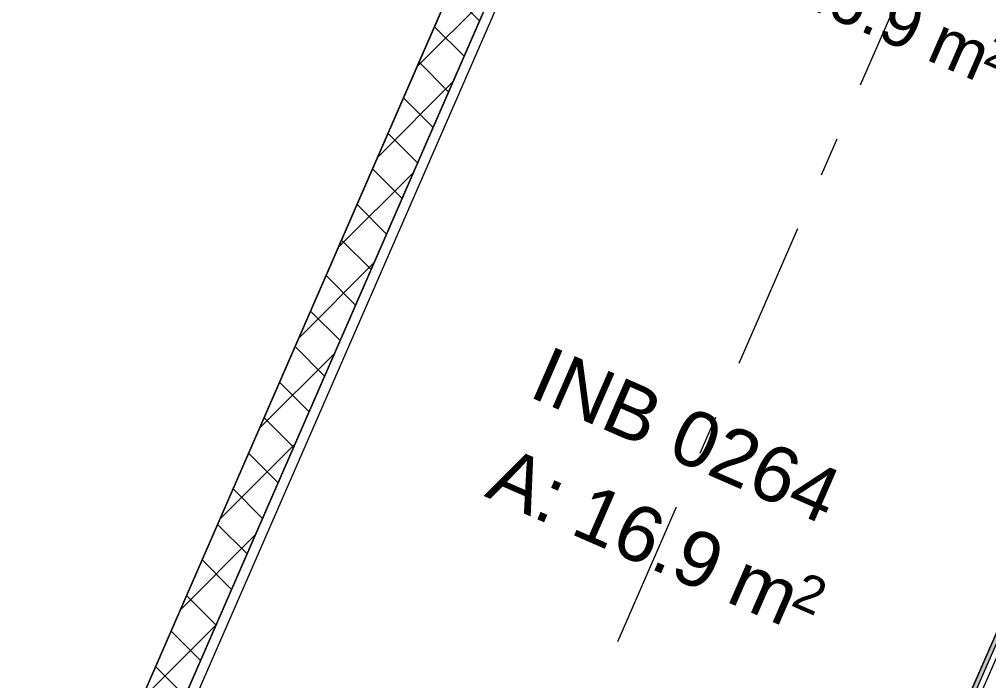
# Model space of a CAD drawing. Header units: millimetres. Extents: x -99530 to 90294, y -97212 to 56397.
# Drawn here: x 38819 to 42310, y -15827 to -13446 of the extents above; entities that cross this region are included whole.
import ezdxf
from ezdxf.enums import TextEntityAlignment as Align

# ---------------------------------------------------------------- set-up
doc = ezdxf.new("R2010")
doc.units = ezdxf.units.MM
doc.header["$MEASUREMENT"] = 0
doc.linetypes.add('Double Dashed', pattern=[1093.611073, 529.166651, -211.666656, 141.111112, -211.666656])
for name, color, linetype in [('A-05-M_Gross_Int_Circulation', 7, 'Continuous'), ('A-05-M_Gross_Int_Siemens', 7, 'Continuous'), ('A-15-MG_Structural_Grid', 7, 'Continuous'), ('A-25-M_Wall_Int', 7, 'Continuous')]:
    doc.layers.add(name, color=color, linetype=linetype)
for name, color, linetype, lineweight, true_color in [('A-05-M_Gross_Int_Circulation_Pen_No__74', 7, 'Continuous', 20, 0x606060), ('A-05-M_Gross_Int_Siemens_Pen_No__74', 7, 'Continuous', 20, 0x606060), ('A-15-MG_Structural_Grid_Pen_No__163', 7, 'Continuous', 0, 0x750077), ('A-25-M_Wall_Int_Pen_No__107', 7, 'Continuous', 15, 0xa6a6a6)]:
    doc.layers.add(name, color=color, linetype=linetype, lineweight=lineweight, true_color=true_color)
for name, color, linetype, lineweight in [('A-25-M_Wall_Int_Pen_No__1', 7, 'Continuous', 13), ('ArchiCAD Zone Stamps_Pen_No__6', 7, 'Continuous', 35), ('ArchiCAD Zone Stamps_Pen_No__9', 7, 'Continuous', 13)]:
    doc.layers.add(name, color=color, linetype=linetype, lineweight=lineweight)
doc.styles.add('GENERATED_STYLE_1', font='')
doc.styles.add('GENERATED_STYLE_3', font='')
doc.styles.add('GENERATED_STYLE_4', font='')
doc.styles.get('GENERATED_STYLE_1').set_extended_font_data('Arial', bold=True)
doc.styles.get('GENERATED_STYLE_3').set_extended_font_data('Arial')
doc.styles.get('GENERATED_STYLE_4').set_extended_font_data('Swis721 BT')

# ---------------------------------------------------------------- blocks, each defined once
blk = doc.blocks.new('__15_1', base_point=(41890.6, -13306.2))
at = {"layer": 'A-05-M_Gross_Int_Circulation_Pen_No__74', "linetype": 'Continuous'}
for p, q in [((41666.1, -10721.8), (39055.1, -16710.3)), ((41427.1, -17744.5), (44038.2, -11756.3))]:
    blk.add_line(p, q, dxfattribs=at)
at = {"layer": 'ArchiCAD Zone Stamps_Pen_No__6', "style": 'GENERATED_STYLE_3'}
for tag, height, p in [('measuredAreaCode', 175, (41390.4, -13097.3)), ('DUMMY_649', 175, (41659.4, -13214.6)), ('DUMMY_650', 175, (42087.5, -13401.3)), ('DUMMY_651', 116.7, (42331.9, -13494.5))]:
    blk.add_attdef(tag, text='', height=height, rotation=336.4404, dxfattribs=at).set_placement(p, align=Align.TOP_LEFT)
blk = doc.blocks.new('Virtual Underbase_INB 0209_71_1', base_point=(35411.3, -13600))
at = {"layer": 'A-05-M_Gross_Int_Siemens_Pen_No__74', "linetype": 'Continuous'}
blk.add_line((38818.8, -16900.6), (40518.4, -13003.3), dxfattribs=at)
at = {"layer": 'ArchiCAD Zone Stamps_Pen_No__9'}
for tag, height, style, p in [('ROOM_NAME', 250, 'GENERATED_STYLE_1', (34528.6, -12018.7)), ('zoneNameLine2', 250, 'GENERATED_STYLE_1', (34340.2, -12450.8)), ('ROOM_NUMBER', 200, 'GENERATED_STYLE_3', (34151.7, -12871.5)), ('measuredAreaCode', 200, 'GENERATED_STYLE_3', (33994.7, -13231.6)), ('DUMMY_649', 200, 'GENERATED_STYLE_3', (34302.1, -13365.7)), ('DUMMY_650', 200, 'GENERATED_STYLE_3', (34791.5, -13579.1)), ('DUMMY_651', 133.3, 'GENERATED_STYLE_3', (35070.7, -13685.6))]:
    blk.add_attdef(tag, text='', height=height, rotation=336.4404, dxfattribs=dict(at, style=style)).set_placement(p, align=Align.TOP_LEFT)
blk = doc.blocks.new('_INB 0264_79_1', base_point=(41041, -15448.7))
at = {"layer": 'A-05-M_Gross_Int_Circulation_Pen_No__74', "linetype": 'Continuous'}
for p, q in [((41699.2, -10736.3), (39088.2, -16724.7)), ((41460.3, -17758.9), (44071.4, -11770.8))]:
    blk.add_line(p, q, dxfattribs=at)
at = {"layer": 'ArchiCAD Zone Stamps_Pen_No__9', "style": 'GENERATED_STYLE_3'}
for tag, height, p in [('ROOM_NUMBER', 200, (40727.2, -14618.3)), ('measuredAreaCode', 200, (40570.2, -14978.4)), ('DUMMY_649', 200, (40877.6, -15112.4)), ('DUMMY_650', 200, (41366.9, -15325.8)), ('DUMMY_651', 133.3, (41646.2, -15432.3))]:
    blk.add_attdef(tag, text='', height=height, rotation=336.4404, dxfattribs=at).set_placement(p, align=Align.TOP_LEFT)
blk = doc.blocks.new('Wall_88_1', base_point=(38926.7, -16654.4))
at = {"layer": 'A-25-M_Wall_Int_Pen_No__107', "linetype": 'Continuous'}
h = blk.add_hatch(dxfattribs=at)
h.set_pattern_fill('Concrete_Block_0001', color=256, style=0, pattern_type=2)
h.set_pattern_definition([(45, (0, 0), (-91.92388, 91.92388), []), (135, (0, 0), (91.92388, 91.92388), [])])
h.paths.add_polyline_path([(38926.7, -16654.4), (39055.1, -16710.3), (40822.7, -12656.1), (40694.4, -12600.1)])
at = {"layer": 'A-25-M_Wall_Int_Pen_No__1', "linetype": 'Continuous', "flags": 128}
for points in [[(40518.5, -13003.5), (38926.7, -16654.4)], [(39055.1, -16710.3), (40646.9, -13059.4)]]:
    blk.add_lwpolyline(points, dxfattribs=at)
blk = doc.blocks.new('Wall_118_1', base_point=(41550.9, -17798.4))
at = {"layer": 'A-25-M_Wall_Int_Pen_No__107', "linetype": 'Continuous'}
blk.add_hatch(color=256, dxfattribs=at).paths.add_polyline_path([(44038.2, -11756.3), (41427.1, -17744.5), (41440.9, -17750.5), (44052, -11762.3)])
at = {"layer": 'A-25-M_Wall_Int_Pen_No__1', "linetype": 'Continuous'}
blk.add_line((44052, -11762.3), (41440.9, -17750.5), dxfattribs=at)
at = {"layer": 'A-25-M_Wall_Int_Pen_No__1', "linetype": 'Continuous', "flags": 128}
blk.add_lwpolyline([(44038.2, -11756.3), (41427.1, -17744.5)], dxfattribs=at)
blk = doc.blocks.new('Standard grid marker')
at = {"layer": 'A-15-MG_Structural_Grid_Pen_No__163', "linetype": 'Double Dashed'}
blk.add_line((1000, 0), (29726, 0), dxfattribs=at)
at = {"layer": 'A-15-MG_Structural_Grid_Pen_No__163', "style": 'GENERATED_STYLE_4'}
for tag, p in [('AC_MarkerText_1_0', (-500, 41.2)), ('AC_MarkerText_1_1', (31226, 41.2))]:
    blk.add_attdef(tag, text='', height=350, rotation=90, dxfattribs=at).set_placement(p, align=Align.MIDDLE_CENTER)

msp = doc.modelspace()

# ---------------------------------------------------------------- block references
at = {"layer": 'A-05-M_Gross_Int_Circulation', "linetype": 'Continuous'}
ref = msp.add_blockref('__15_1', (41890.6, -13306.2), dxfattribs=at)
ref.add_attrib('DUMMY_649', '16.9', dxfattribs={"layer": 'ArchiCAD Zone Stamps_Pen_No__6', "color": 7, "height": 175, "rotation": 336.4404, "style": 'GENERATED_STYLE_3'}).set_placement((41659.4, -13214.6), align=Align.TOP_LEFT)
ref.add_attrib('DUMMY_650', ' m', dxfattribs={"layer": 'ArchiCAD Zone Stamps_Pen_No__6', "color": 7, "height": 175, "rotation": 336.4404, "style": 'GENERATED_STYLE_3'}).set_placement((42087.5, -13401.3), align=Align.TOP_LEFT)
ref.add_attrib('DUMMY_651', '2', dxfattribs={"layer": 'ArchiCAD Zone Stamps_Pen_No__6', "color": 7, "height": 116.7, "rotation": 336.4404, "style": 'GENERATED_STYLE_3'}).set_placement((42331.9, -13494.5), align=Align.TOP_LEFT)
ref = msp.add_blockref('_INB 0264_79_1', (41041, -15448.7), dxfattribs=at)
ref.add_attrib('ROOM_NUMBER', 'INB 0264', dxfattribs={"layer": 'ArchiCAD Zone Stamps_Pen_No__9', "color": 7, "height": 200, "rotation": 336.4404, "style": 'GENERATED_STYLE_3'}).set_placement((40727.2, -14618.3), align=Align.TOP_LEFT)
ref.add_attrib('measuredAreaCode', 'A: ', dxfattribs={"layer": 'ArchiCAD Zone Stamps_Pen_No__9', "color": 7, "height": 200, "rotation": 336.4404, "style": 'GENERATED_STYLE_3'}).set_placement((40570.2, -14978.4), align=Align.TOP_LEFT)
ref.add_attrib('DUMMY_649', '16.9', dxfattribs={"layer": 'ArchiCAD Zone Stamps_Pen_No__9', "color": 7, "height": 200, "rotation": 336.4404, "style": 'GENERATED_STYLE_3'}).set_placement((40877.6, -15112.4), align=Align.TOP_LEFT)
ref.add_attrib('DUMMY_650', ' m', dxfattribs={"layer": 'ArchiCAD Zone Stamps_Pen_No__9', "color": 7, "height": 200, "rotation": 336.4404, "style": 'GENERATED_STYLE_3'}).set_placement((41366.9, -15325.8), align=Align.TOP_LEFT)
ref.add_attrib('DUMMY_651', '2', dxfattribs={"layer": 'ArchiCAD Zone Stamps_Pen_No__9', "color": 7, "height": 133.3, "rotation": 336.4404, "style": 'GENERATED_STYLE_3'}).set_placement((41646.2, -15432.3), align=Align.TOP_LEFT)
at = {"layer": 'A-05-M_Gross_Int_Siemens', "linetype": 'Continuous'}
msp.add_blockref('Virtual Underbase_INB 0209_71_1', (35411.3, -13600), dxfattribs=at)
at = {"layer": 'A-15-MG_Structural_Grid', "color": 8, "linetype": 'Continuous', "lineweight": 15, "zscale": 1000, "rotation": 246.440411583993}
msp.add_blockref('Standard grid marker', (50764, 6765.2), dxfattribs=at)
at = {"layer": 'A-25-M_Wall_Int', "color": 250, "lineweight": 50, "true_color": 0x2a2a2a}
for name, p in [('Wall_88_1', (38926.7, -16654.4)), ('Wall_118_1', (41550.9, -17798.4))]:
    msp.add_blockref(name, p, dxfattribs=at)

doc.saveas('drawing.dxf')
